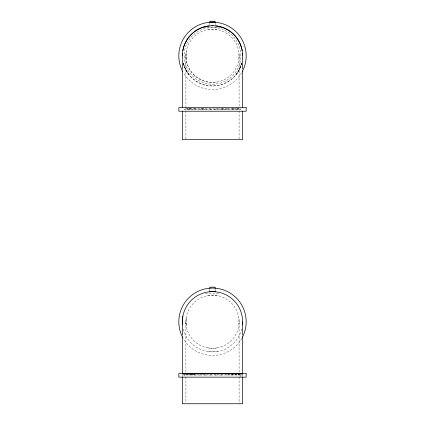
<?xml version="1.0" encoding="UTF-8"?>
<svg xmlns="http://www.w3.org/2000/svg" width="425" height="425" viewBox="0 0 425 425"><rect width="100%" height="100%" fill="white"/><g stroke="black" fill="none" stroke-linecap="round" stroke-linejoin="round"><path stroke-width="0.32" stroke-dasharray="2.12 1.59" d="M191.431 108.89L184.137 108.949L184.11 109.581L240.863 109.581L240.89 108.949L234.377 109.018M185.906 107.86L185.906 56.079L186.325 51.149M185.906 372.151L185.906 322.007L186.325 317.077M238.983 53.444L238.983 58.22M238.983 319.372L238.983 324.153M186.017 53.444L186.325 60.515A26.589 26.589 0 0 0 207.814 82.009L212.5 82.423L217.186 82.009M186.017 319.372L186.325 326.448M241.719 63.229L239.27 69.753L235.896 74.912L239.27 69.753L241.74 63.07A30.143 30.143 0 0 1 217.807 85.521L212.5 85.999L207.188 85.526A30.143 30.143 0 0 1 183.233 63.086M207.814 29.654L212.5 29.24L217.186 29.654M207.814 295.582L212.5 295.168L217.186 295.582M217.186 347.937L212.5 348.357L207.814 347.937M217.807 351.427L212.5 351.9L207.193 351.427M238.59 108.97L239.084 108.949L235.121 108.901M238.234 108.981L236.119 109.002M238.154 374.908L239.084 374.877L235.121 374.829M241.257 374.919L242.622 374.882L227.619 374.802M237.224 374.919L234.377 374.946M240.784 374.924L228.99 375.009M189.529 108.901L186.219 108.97M231.784 109.034L235.864 109.023M233.144 374.956L226.366 375.025M227.051 109.06L233.038 109.044M191.431 374.823L186.198 374.866L186.846 374.908M189.832 108.89L195.739 108.88M224.713 109.071L215.374 109.103M227.125 109.076L220.612 109.098M192.748 374.818L182.484 374.871L183.536 374.914M192.318 374.802L195.739 374.808M220.793 375.041L227.051 374.988M194.337 108.874L204.388 108.858M201.492 108.869L217.621 108.853M192.902 374.797L204.255 374.792M215.555 375.052L221.367 375.009M203.995 27.822L221.005 27.822M210.03 109.103L215.953 109.092M205.302 293.749L219.698 293.749M202.778 374.781L217.982 374.776M210.566 375.02L215.953 375.02M221.499 108.858L229.022 108.869M217.34 108.858L223.508 108.869M210.566 109.092L193.715 109.055M217.34 374.786L229.638 374.792M205.185 375.015L210.805 375.052M227.619 108.874L234.111 108.885M200.287 109.071L205.185 109.087M232.252 374.818L235.397 374.813M199.692 374.999L205.604 375.047M232.703 108.89L240.853 108.949M200 375.031L191.638 374.956M196.01 375.009L183.972 374.919M194.188 109.044L189.327 109.023M191.016 109.023L184.131 108.954M191.016 374.951L187.776 374.919M189.194 109.007L186.325 108.97M183.281 63.229L185.73 69.753L189.104 74.912L185.73 69.753L183.26 63.07M185.932 57.083L186.017 58.22M185.932 323.011L186.017 324.153M185.906 56.079L185.932 57.269M185.906 322.007L185.932 323.197M242.638 374.388L242.638 376.343M240.874 374.792L240.874 377.156M239.094 55.893L239.094 107.86M239.094 110.882L239.094 138.943M239.094 321.821L239.094 372.151M239.094 373.24L239.094 403.75M215.162 23.205L215.162 25.218M215.162 289.133L215.162 291.088M209.838 23.205L209.838 25.813M209.838 289.133L209.838 291.088M185.906 110.882L185.906 138.943M185.906 373.24L185.906 402.443M184.126 374.792L184.126 375.976M182.362 374.388L182.362 376.343M241.772 63.012A30.138 30.138 0 0 1 183.228 63.012M241.597 72.808A33.687 33.687 0 0 1 183.403 72.808M241.772 328.939A30.138 30.138 0 0 1 183.228 328.939M241.772 338.428A33.687 33.687 0 0 1 183.228 338.428M199.203 78.864A26.594 26.594 0 0 0 239.094 55.834A26.594 26.594 0 0 0 199.203 32.805A26.594 26.594 0 0 0 199.203 78.864M198.316 80.399A28.363 28.363 0 0 0 240.863 55.834A28.363 28.363 0 0 0 198.316 31.269A28.363 28.363 0 0 0 198.316 80.399M199.203 344.792A26.594 26.594 0 0 0 239.094 321.762A26.594 26.594 0 0 0 199.203 298.733A26.594 26.594 0 0 0 199.203 344.792"/><path stroke-width="0.64" d="M182.484 324.472L182.362 322.007M182.532 59.075L182.378 54.841L182.835 50.532A30.143 30.143 0 0 1 207.182 26.18L212.5 25.702L217.812 26.175A30.143 30.143 0 0 1 242.51 58.602M182.362 321.927L182.532 318.538M242.638 321.821L242.516 324.472M182.638 317.672L182.835 316.45M209.791 291.747L211.677 291.635M209.838 291.741L211.512 291.64M209.838 22.254L215.162 22.254M211.661 291.635L212.67 291.624M182.362 373.734L242.638 373.734M212.665 291.624L213.005 291.624M212.994 291.624L215.162 291.741M213.323 291.635L215.209 291.747M242.638 58.825L242.638 69.185M242.638 70.943L242.638 107.684M242.638 111.228L242.638 139.597L182.362 139.597L182.362 111.228M242.638 322.315L242.638 335.112M242.638 336.876L242.638 373.788M242.638 376.996L242.638 403.75L182.362 403.75L182.362 376.996M215.162 22.552L215.162 21.25L209.838 21.25L209.838 22.552M215.162 288.479L215.162 287.178L209.838 287.178L209.838 288.479M182.362 59.734L182.362 69.185M182.362 70.943L182.362 107.684M182.362 322.315L182.362 335.112M182.362 336.876L182.362 373.788M182.362 55.834A30.138 30.138 0 0 1 182.468 53.295M182.803 50.692A30.138 30.138 0 0 1 209.185 25.877M211.836 25.702A30.138 30.138 0 0 1 213.164 25.702M215.815 25.877A30.138 30.138 0 0 1 242.197 50.692M242.532 53.295A30.138 30.138 0 0 1 242.633 55.197M182.58 71.304A33.687 33.687 0 0 1 212.5 22.148A33.687 33.687 0 0 1 242.42 71.304M182.362 321.762A30.138 30.138 0 0 1 207.193 292.092L209.621 291.763A30.138 30.138 0 0 1 210.582 291.683M214.418 291.683A30.138 30.138 0 0 1 215.374 291.763L217.807 292.092A30.138 30.138 0 0 1 242.638 321.762M182.654 337.376A33.687 33.687 0 0 1 212.5 288.076A33.687 33.687 0 0 1 242.346 337.376M246.16 107.684L178.84 107.684L178.84 111.228L246.16 111.228L246.16 107.684M246.165 373.612L178.835 373.612L178.835 377.156L246.165 377.156L246.165 373.612"/></g></svg>
